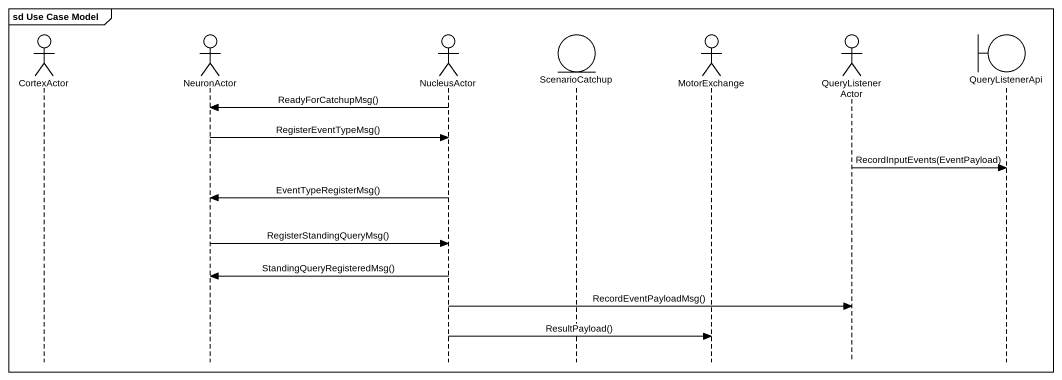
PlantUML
@startuml
mainframe sd Use Case Model
hide footbox
actor CortexActor
actor NeuronActor
actor NucleusActor
entity ScenarioCatchup
actor MotorExchange
actor QueryListenerActor
boundary QueryListenerApi

NucleusActor -> NeuronActor : ReadyForCatchupMsg()
NeuronActor -> NucleusActor : RegisterEventTypeMsg()
QueryListenerActor -> QueryListenerApi : RecordInputEvents(EventPayload)
NucleusActor -> NeuronActor : EventTypeRegisterMsg()
NeuronActor -> NucleusActor : RegisterStandingQueryMsg()
NucleusActor -> NeuronActor : StandingQueryRegisteredMsg()
NucleusActor -> QueryListenerActor : RecordEventPayloadMsg()
NucleusActor -> MotorExchange : ResultPayload()
@enduml
